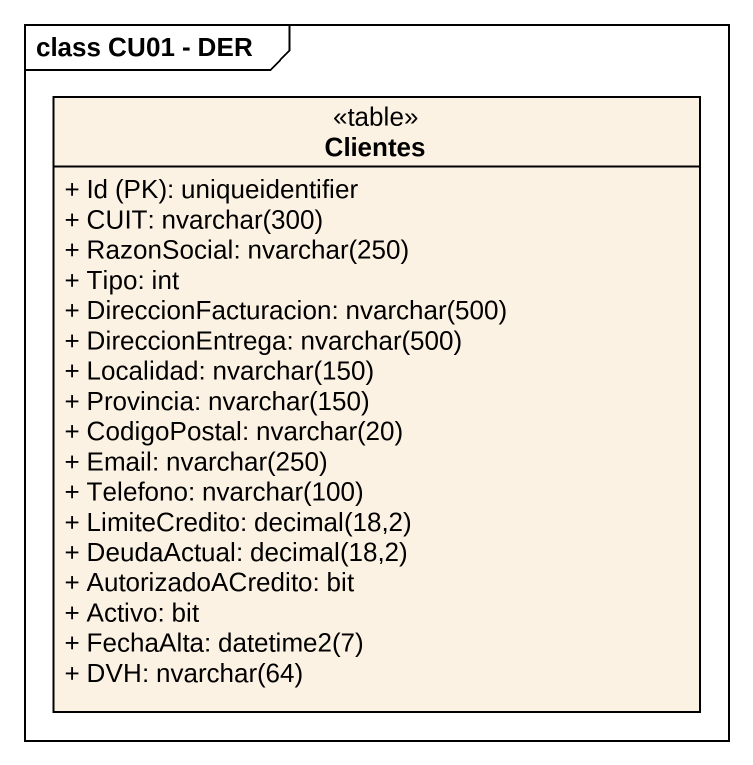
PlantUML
@startuml
mainframe class CU01 - DER
hide circle
hide empty members
skinparam classAttributeIconSize 0
class Clientes <<table>> {
  {field} + Id (PK): uniqueidentifier
  {field} + CUIT: nvarchar(300)
  {field} + RazonSocial: nvarchar(250)
  + Tipo: int
  {field} + DireccionFacturacion: nvarchar(500)
  {field} + DireccionEntrega: nvarchar(500)
  {field} + Localidad: nvarchar(150)
  {field} + Provincia: nvarchar(150)
  {field} + CodigoPostal: nvarchar(20)
  {field} + Email: nvarchar(250)
  {field} + Telefono: nvarchar(100)
  {field} + LimiteCredito: decimal(18,2)
  {field} + DeudaActual: decimal(18,2)
  + AutorizadoACredito: bit
  + Activo: bit
  {field} + FechaAlta: datetime2(7)
  {field} + DVH: nvarchar(64)
}
@enduml
